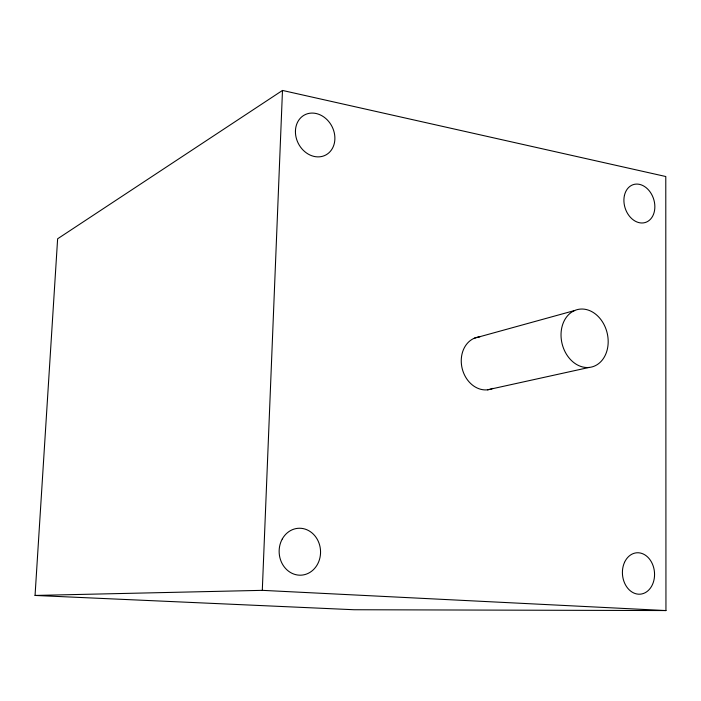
<?xml version="1.0" encoding="UTF-8"?>
<svg xmlns="http://www.w3.org/2000/svg" width="701" height="701" viewBox="0 0 701 701"><rect width="100%" height="100%" fill="white"/><g stroke="black" fill="none" stroke-linecap="round" stroke-linejoin="round"><path stroke-width="1.05" d="M35.05 595.447L262.297 590.347L282.485 90.438L665.784 176.521L665.95 610.562L354.119 609.739L35.05 595.447L57.631 238.787L282.485 90.438M474.332 338.215L574.671 310.517M487.44 389.826L589.112 367.447A29.582 23.159 76.1 0 0 602.396 321.741A29.582 23.159 76.1 0 0 562.307 325.658A29.582 23.159 76.1 0 0 589.112 367.447M262.297 590.347L665.95 610.562M492.961 388.345A26.831 21.915 76.1 0 1 462.248 368.805A26.831 21.915 76.1 0 1 479.887 336.848M624.416 195.518A19.865 14.949 72.2 0 0 643.43 222.9A19.865 14.949 72.2 0 0 650.274 192.17A19.865 14.949 72.2 0 0 624.416 195.518M624.53 562.342A20.767 16.035 84.8 0 0 638.532 594.194A20.767 16.035 84.8 0 0 652.377 563.902A20.767 16.035 84.8 0 0 624.53 562.342M295.436 130.964A22.669 18.848 62.4 0 0 324.467 155.631A22.669 18.848 62.4 0 0 325.588 118.338A22.669 18.848 62.4 0 0 295.436 130.964M282.275 538.99A23.492 20.706 86.6 0 0 299.134 575.17A23.492 20.706 86.6 0 0 318.131 540.997A23.492 20.706 86.6 0 0 282.275 538.99"/></g></svg>
